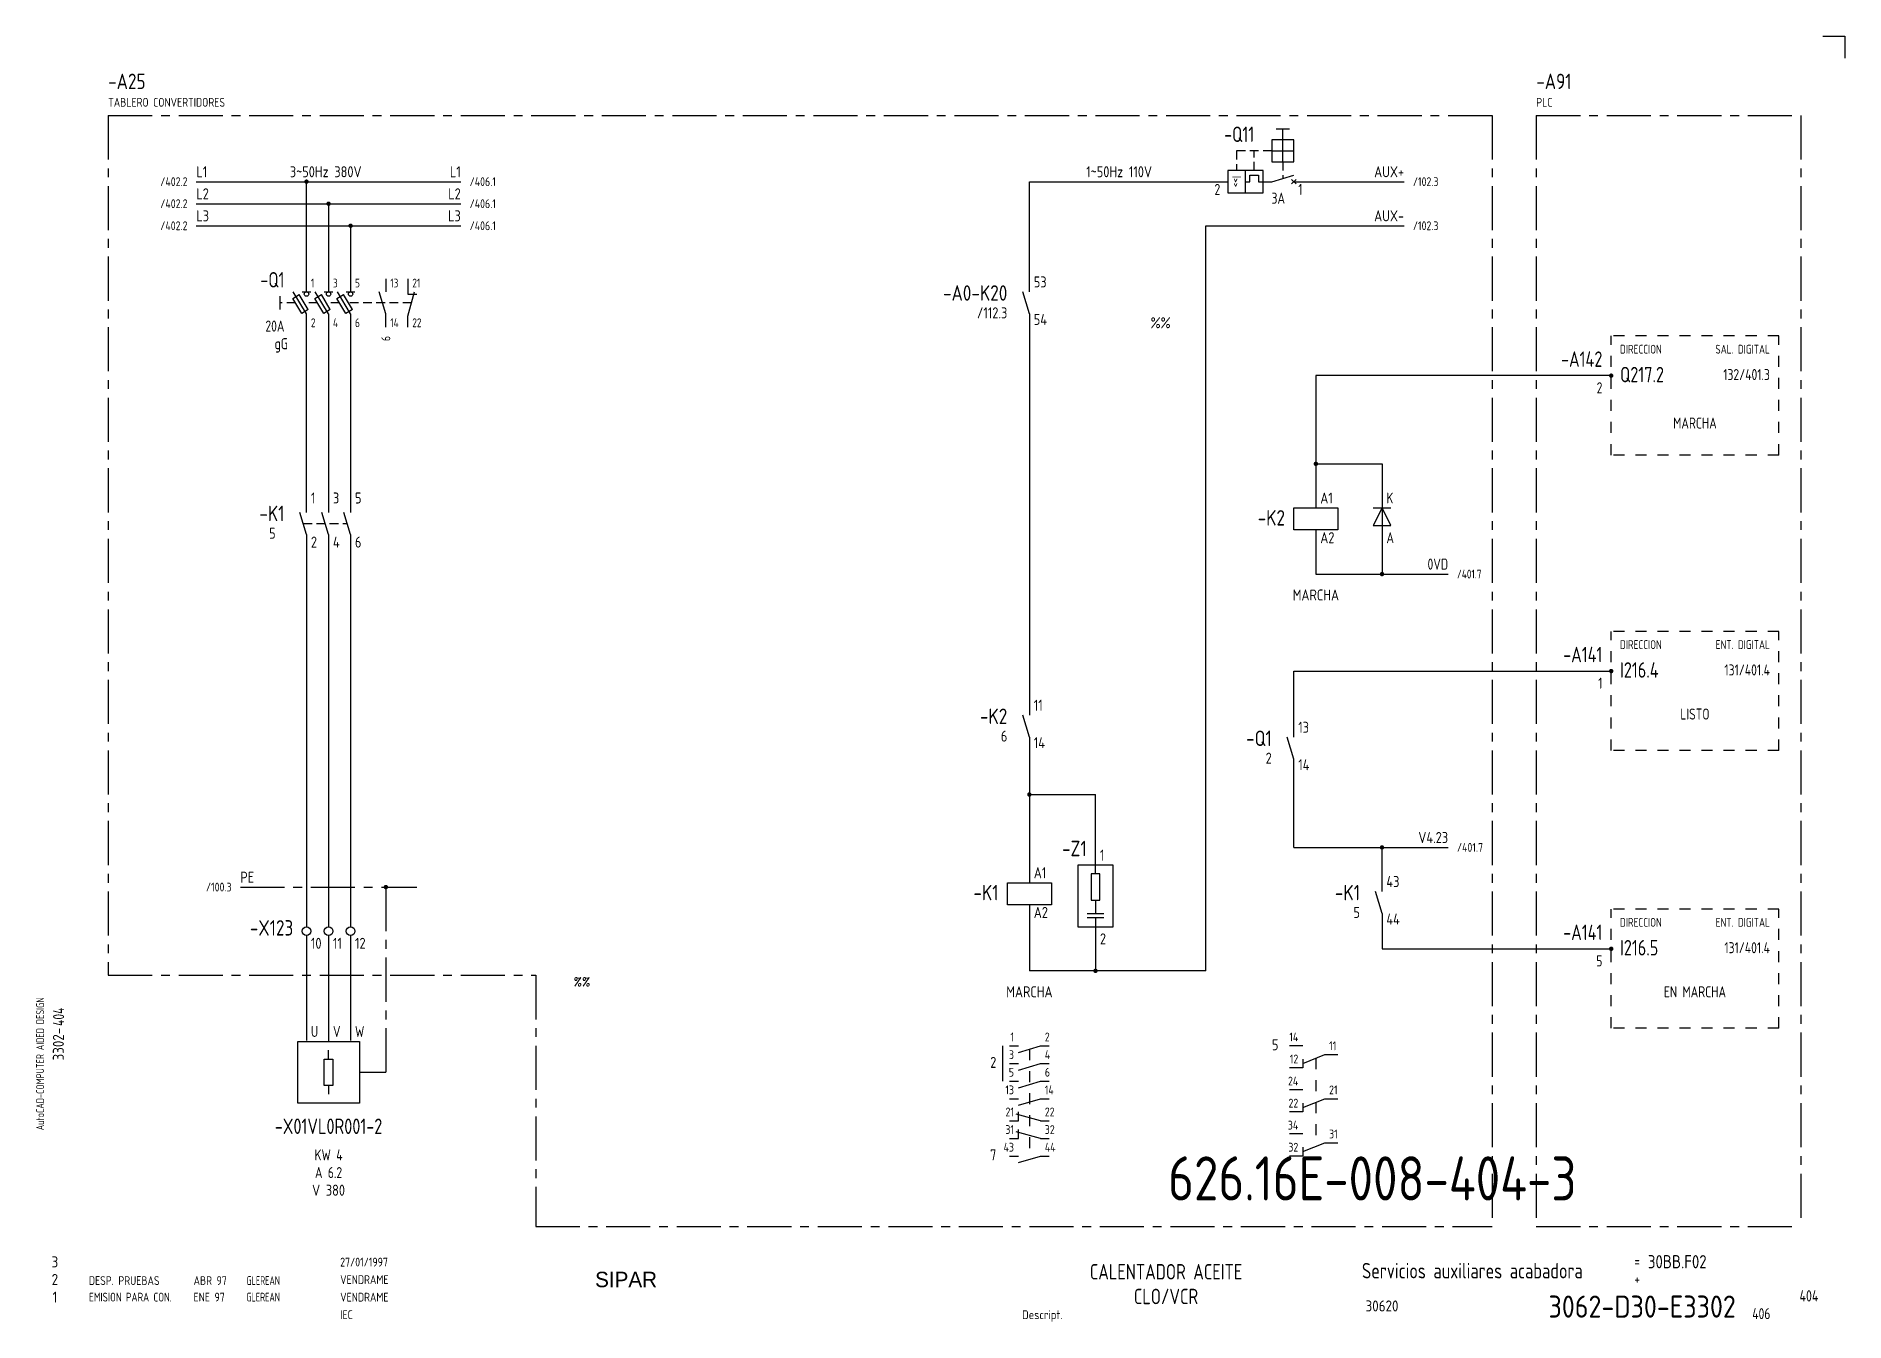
# Model space of a CAD drawing. Extents: x 10 to 420, y 5 to 297.
import ezdxf
from ezdxf.enums import TextEntityAlignment as Align

# ---------------------------------------------------------------- set-up
doc = ezdxf.new("R2010")
doc.units = 0
doc.header["$LTSCALE"] = 8
doc.header["$MEASUREMENT"] = 0
for name, pattern in [('CENTER', [2, 1.25, -0.25, 0.25, -0.25]), ('HIDDEN', [0.375, 0.25, -0.125]), ('HIDDEN1', [0.625, 0.3125, -0.3125])]:
    doc.linetypes.add(name, pattern=pattern)
doc.layers.get('0').update_dxf_attribs({"linetype": 'CONTINUOUS'})
doc.layers.add('CART', color=7, linetype='CONTINUOUS')
doc.styles.add('DIN', font='DIN', dxfattribs={"width": 0.85})
doc.styles.add('SIMPLEX', font='SIMPLEX', dxfattribs={"width": 0.9})
doc.styles.add('UNIV', font='UNIV')

# ---------------------------------------------------------------- blocks, each defined once
blk = doc.blocks.new('WB-FG100')
at = {"layer": 'CART', "color": 1}
for p, q in [((415, 297), (420, 297)), ((420, 297), (420, 292))]:
    blk.add_line(p, q, dxfattribs=at)
at = {"layer": 'CART', "color": 1, "style": 'DIN', "width": 0.8}
blk.add_text('AutoCAD-COMPUTER AIDED DESIGN', height=1.8, rotation=90, dxfattribs=at).set_placement((11.47, 48.84))
at = {"layer": 'CART', "color": 3, "style": 'DIN', "width": 0.8}
for s, p in [('=', (372.24, 17.91)), ('+', (372.24, 13.87))]:
    blk.add_text(s, height=2.5, dxfattribs=at).set_placement(p)
at = {"layer": 'CART', "color": 7, "style": 'DIN', "width": 0.9}
blk.add_attdef('FILE', text='', height=2.5, rotation=90, dxfattribs=at).set_placement((15.95, 68.38), align=Align.CENTER)
for tag, p in [('MOD-3', (13.92, 19)), ('MOD-2', (13.92, 15)), ('MOD-1', (13.92, 11)), ('NR.COMMESSA', (315, 9))]:
    blk.add_attdef(tag, text='', height=2.5, dxfattribs=at).set_placement(p, align=Align.MIDDLE)
at = {"layer": 'CART', "color": 7, "style": 'DIN'}
for tag, width, p in [('REV-3', 0.9, (21.66, 19)), ('DATA-3', 0.9, (45.37, 19)), ('NOME-3', 0.9, (57.37, 19)), ('REV-2', 0.9, (21.66, 15)), ('DATA-2', 0.9, (45.37, 15)), ('NOME-2', 0.9, (57.37, 15)), ('REV-1', 0.9, (21.66, 11)), ('DATA-1', 0.9, (45.37, 11)), ('NOME-1', 0.7, (57.37, 11))]:
    blk.add_attdef(tag, text='', height=2, dxfattribs=dict(at, width=width)).set_placement(p, align=Align.MIDDLE_LEFT)
at = {"layer": 'CART', "color": 7, "style": 'DIN', "width": 0.9}
for tag, p, height in [('DATA', (78.64, 17.94), 2), ('ESECUTORE', (78.64, 13.97), 2), ('CONTROLLORE', (78.64, 9.99), 2), ('SEGUE', (398.93, 5.65), 2.8), ('NORMA', (78.64, 6.01), 2)]:
    blk.add_attdef(tag, p, '', height=height, dxfattribs=at)
at = {"layer": 'CART', "color": 2, "style": 'DIN', "width": 0.9}
for tag, p in [('TITOLO-1/3', (266.5, 18.23)), ('TITOLO-1/2', (266.5, 15.73)), ('TITOLO-2/3', (266.5, 13.18)), ('TITOLO-2/2', (266.5, 10.68)), ('TITOLO-3/3', (266.5, 8.13))]:
    blk.add_attdef(tag, text='', height=3.5, dxfattribs=at).set_placement(p, align=Align.MIDDLE)
at = {"layer": 'CART', "color": 3, "style": 'DIN', "width": 0.9}
blk.add_attdef('ASSIEME', text='', height=3.5, dxfattribs=at).set_placement((334, 17), align=Align.MIDDLE)
at = {"layer": 'CART', "color": 3, "style": 'DIN', "width": 0.85}
for tag, p in [('=', (375.33, 16.63)), ('+', (375.33, 12.76))]:
    blk.add_attdef(tag, text='', height=3, dxfattribs=at).set_placement(p, align=Align.BOTTOM_LEFT)
at = {"layer": 'CART', "color": 3, "style": 'DIN', "width": 0.9}
blk.add_attdef('FOGLIO', text='', height=2.8, dxfattribs=at).set_placement((414.2, 9.56), align=Align.RIGHT)
at = {"layer": 'CART', "color": 2, "style": 'DIN', "width": 0.9}
blk.add_attdef('DISEGNO', text='', height=5, dxfattribs=at).set_placement((395.27, 6.35), align=Align.RIGHT)
at = {"layer": 'CART', "color": 1, "style": 'DIN', "width": 0.9}
blk.add_attdef('TIPOLOGIA', (233.37, 6), '', height=2, dxfattribs=at)
blk = doc.blocks.new('B5-3')
at = {"linetype": 'Continuous', "const_width": 0.5}
blk.add_lwpolyline([(-0.25, 0, 1), (0.25, 0, 1)], format="xyb", close=True, dxfattribs=at)

msp = doc.modelspace()

# ---------------------------------------------------------------- linework, layer by layer
at = {"color": 3, "linetype": 'CENTER'}
for p, q in [((26, 279), (340, 279)), ((26, 279), (26, 84)), ((340, 279), (340, 27)), ((350, 279), (350, 27)), ((350, 279), (410, 279)), ((410, 279), (410, 27)), ((26, 84), (123, 84)), ((123, 84), (123, 27)), ((123, 27), (340, 27)), ((350, 27), (410, 27))]:
    msp.add_line(p, q, dxfattribs=at)
for p, q in [((291, 276), (294, 276)), ((292.5, 268.5), (292.5, 276)), ((295, 273.5), (290, 273.5)), ((290, 273.5), (290, 268.5)), ((290, 271), (295, 271)), ((295, 268.5), (295, 273.5)), ((290, 268.5), (295, 268.5)), ((46, 264), (106, 264)), ((71, 239), (71, 264)), ((280, 266.5), (280, 261.5)), ((288, 266.5), (280, 266.5)), ((284, 261.5), (284, 266.5)), ((284, 264), (285, 264)), ((285, 264), (285, 265.5)), ((285, 265.5), (287, 265.5)), ((287, 265.5), (287, 264)), ((287, 264), (290, 264)), ((288, 261.5), (288, 266.5)), ((290, 264), (295, 265.5)), ((294.5, 264.5), (295.5, 263.5)), ((295.5, 264.5), (294.5, 263.5)), ((46, 259), (106, 259)), ((76, 259), (76, 239)), ((280, 261.5), (288, 261.5)), ((46, 254), (106, 254)), ((81, 254), (81, 239)), ((65, 235), (65, 238)), ((67.9, 237.5), (69.37, 238.38)), ((71, 234), (68, 239)), ((71.4, 235), (69.37, 238.38)), ((70, 239), (72, 239)), ((72.9, 237.5), (74.37, 238.38)), ((76, 234), (73, 239)), ((76.4, 235), (74.37, 238.38)), ((75, 239), (77, 239)), ((77.9, 237.5), (79.37, 238.38)), ((81, 234), (78, 239)), ((81.4, 235), (79.37, 238.38)), ((80, 239), (82, 239)), ((89, 234), (87.5, 239)), ((89, 242), (89, 239)), ((94, 242), (94, 238.5)), ((94, 233.5), (95.5, 239)), ((94, 238.5), (96, 238.5)), ((235, 234), (233.5, 239)), ((69.93, 234.12), (67.9, 237.5)), ((71.4, 235), (69.93, 234.12)), ((71, 189), (71, 234)), ((74.93, 234.12), (72.9, 237.5)), ((76.4, 235), (74.93, 234.12)), ((76, 234), (76, 189)), ((79.93, 234.12), (77.9, 237.5)), ((81.4, 235), (79.93, 234.12)), ((81, 234), (81, 189)), ((89, 231), (89, 234)), ((94, 231), (94, 233.5)), ((315, 200), (315, 175)), ((71, 184), (69.5, 189)), ((76, 184), (74.5, 189)), ((81, 184), (79.5, 189)), ((313, 190), (317, 190)), ((315, 190), (313, 186)), ((317, 186), (315, 190)), ((313, 186), (317, 186)), ((71, 184), (71, 95)), ((76, 184), (76, 95)), ((81, 184), (81, 95)), ((235, 138), (233.5, 143)), ((295, 133), (293.5, 138)), ((235, 125), (250, 125)), ((250, 107), (250, 125)), ((249, 107), (249, 101)), ((251, 107), (249, 107)), ((251, 101), (251, 107)), ((315, 98), (313.5, 103)), ((249, 101), (251, 101)), ((250, 101), (250, 98)), ((248.1, 98), (251.9, 98)), ((251.9, 97), (248.1, 97)), ((250, 97), (250, 85)), ((71, 93), (71, 69.24)), ((76, 93), (76, 69)), ((81, 93), (81, 69.24)), ((76, 65), (76, 67)), ((229, 60), (229, 68)), ((230.5, 68), (232.5, 68)), ((232.5, 66.5), (237.5, 68)), ((237.5, 68), (239.5, 68)), ((297, 68), (294, 68)), ((297, 64), (302, 66)), ((302, 66), (305, 66)), ((75, 59), (75, 65)), ((75, 65), (77, 65)), ((77, 65), (77, 59)), ((83, 62), (89, 62)), ((230.5, 64), (232.5, 64)), ((232.5, 62.5), (237.5, 64)), ((237.5, 64), (239.5, 64)), ((297, 63), (294, 63)), ((297, 65), (297, 63)), ((77, 59), (75, 59)), ((76, 59), (76, 57)), ((230.5, 60), (232.5, 60)), ((232.5, 58.5), (237.5, 60)), ((237.5, 60), (239.5, 60)), ((297, 58), (294, 58)), ((230.5, 56), (232.5, 56)), ((232.5, 54.5), (237.5, 56)), ((237.5, 56), (239.5, 56)), ((297, 54), (302, 56)), ((297, 55), (297, 53)), ((302, 56), (305, 56)), ((230.5, 51), (232.5, 51)), ((237.5, 51), (232, 52.5)), ((232.5, 51), (232.5, 53)), ((237.5, 51), (239.5, 51)), ((297, 53), (294, 53)), ((230.5, 47), (232.5, 47)), ((237.5, 47), (232, 48.5)), ((232.5, 47), (232.5, 49)), ((237.5, 47), (239.5, 47)), ((297, 48), (294, 48)), ((297, 44), (302, 46)), ((302, 46), (305, 46)), ((230.5, 43), (232.5, 43)), ((232.5, 41.5), (237.5, 43)), ((237.5, 43), (239.5, 43)), ((297, 43), (294, 43)), ((297, 45), (297, 43))]:
    msp.add_line(p, q)
at = {"linetype": 'HIDDEN'}
for p, q in [((290, 271), (282, 271)), ((282, 271), (282, 266.5)), ((286, 266.5), (286, 271)), ((292.5, 268.5), (292.5, 264.75)), ((68.5, 236.5), (65, 236.5)), ((73.5, 236.5), (70.5, 236.5)), ((78.5, 236.5), (75.5, 236.5)), ((94.82, 236.5), (80.5, 236.5)), ((70.25, 186.5), (80.25, 186.5))]:
    msp.add_line(p, q, dxfattribs=at)
at = {"color": 7}
for p, q in [((235, 264), (280, 264)), ((235, 239), (235, 264)), ((295, 264), (320, 264)), ((275, 85), (275, 254)), ((275, 254), (320, 254)), ((235, 234), (235, 143)), ((300, 220), (300, 190)), ((300, 185), (300, 175)), ((300, 175), (330, 175)), ((295, 138), (295, 153)), ((295, 153), (367, 153)), ((235, 138), (235, 105)), ((295, 113), (295, 133)), ((295, 113), (330, 113)), ((315, 103), (315, 113)), ((246, 109), (246, 95)), ((254, 109), (246, 109)), ((254, 95), (254, 109)), ((235, 100), (235, 85)), ((246, 95), (254, 95)), ((315, 98), (315, 90)), ((315, 90), (367, 90)), ((275, 85), (235, 85))]:
    msp.add_line(p, q, dxfattribs=at)
at = {"linetype": 'HIDDEN1'}
for p, q in [((405, 229), (367, 229)), ((367, 202), (367, 229)), ((405, 202), (405, 229)), ((405, 202), (367, 202)), ((367, 135), (367, 162)), ((405, 162), (367, 162)), ((405, 135), (405, 162)), ((405, 135), (367, 135)), ((405, 99), (367, 99)), ((367, 72), (367, 99)), ((405, 72), (405, 99)), ((405, 72), (367, 72)), ((235, 67.25), (235, 42.25)), ((300, 65.2), (300, 45.2))]:
    msp.add_line(p, q, dxfattribs=at)
at = {"linetype": 'Continuous'}
for p, q in [((367, 220), (300, 220)), ((300, 200), (315, 200)), ((295, 190), (305, 190)), ((295, 185), (295, 190)), ((305, 190), (305, 185)), ((305, 185), (295, 185)), ((230, 100), (230, 105)), ((230, 105), (240, 105)), ((240, 105), (240, 100)), ((240, 100), (230, 100))]:
    msp.add_line(p, q, dxfattribs=at)
at = {"color": 7, "linetype": 'CENTER'}
msp.add_line((56, 104), (96, 104), dxfattribs=at)
at = {"linetype": 'CENTER'}
msp.add_line((89, 104), (89, 62), dxfattribs=at)
at = {"color": 3}
for p, q in [((69, 69), (83, 69)), ((69, 55), (69, 69)), ((83, 69), (83, 55)), ((83, 55), (69, 55))]:
    msp.add_line(p, q, dxfattribs=at)
at = {"const_width": 0.5}
for points in [[(70.75, 264, 1), (71.25, 264, 1)], [(75.75, 259, 1), (76.25, 259, 1)], [(80.75, 254, 1), (81.25, 254, 1)], [(234.75, 125, 1), (235.25, 125, 1)], [(249.75, 85, 1), (250.25, 85, 1)]]:
    msp.add_lwpolyline(points, format="xyb", close=True, dxfattribs=at)
at = {"linetype": 'Continuous', "const_width": 0.5}
for points in [[(299.75, 200, 1), (300.25, 200, 1)], [(314.75, 175, 1), (315.25, 175, 1)]]:
    msp.add_lwpolyline(points, format="xyb", close=True, dxfattribs=at)
at = {"color": 7, "const_width": 0.5}
for points in [[(314.75, 113, 1), (315.25, 113, 1)], [(88.75, 104, 1), (89.25, 104, 1)]]:
    msp.add_lwpolyline(points, format="xyb", close=True, dxfattribs=at)
for centre, radius in [((71, 238.5), 0.5), ((76, 238.5), 0.5), ((81, 238.5), 0.5), ((71, 94), 1), ((76, 94), 1), ((81, 94), 1)]:
    msp.add_circle(centre, radius)

# ---------------------------------------------------------------- block references
for p in [(367, 220), (367, 153), (367, 90)]:
    msp.add_blockref('B5-3', p)
at = {"layer": 'CART'}
ref = msp.add_blockref('WB-FG100', (0, 0), dxfattribs=at)
ref.add_attrib('TIPOLOGIA', 'Descript.', (233.37, 6), dxfattribs={"color": 1, "height": 2, "style": 'DIN', "width": 0.9})
ref.add_attrib('ASSIEME', 'Servicios auxiliares acabadora', dxfattribs={"color": 3, "height": 3.5, "style": 'DIN', "width": 0.8}).set_placement((335.5, 17), align=Align.MIDDLE)
ref.add_attrib('=', '30BB.F02', dxfattribs={"color": 3, "height": 3, "style": 'DIN', "width": 0.85}).set_placement((375.33, 16.63), align=Align.BOTTOM_LEFT)
ref.add_attrib('NR.COMMESSA', '30620', dxfattribs={"color": 7, "height": 2.5, "style": 'DIN', "width": 0.9}).set_placement((315, 9), align=Align.MIDDLE)
ref.add_attrib('DISEGNO', '3062-D30-E3302', dxfattribs={"color": 2, "height": 5, "style": 'DIN', "width": 0.9}).set_placement((395.27, 6.35), align=Align.RIGHT)
ref.add_attrib('DATA', '27/01/1997', (78.64, 17.94), dxfattribs={"color": 7, "height": 2, "style": 'DIN', "width": 0.85})
ref.add_attrib('ESECUTORE', 'VENDRAME', (78.64, 13.97), dxfattribs={"color": 7, "height": 2, "style": 'DIN', "width": 0.85})
ref.add_attrib('CONTROLLORE', 'VENDRAME', (78.64, 9.99), dxfattribs={"color": 7, "height": 2, "style": 'DIN', "width": 0.85})
ref.add_attrib('NORMA', 'IEC', (78.64, 6.01), dxfattribs={"color": 7, "height": 2, "style": 'DIN', "width": 0.85})
ref.add_attrib('MOD-1', '1', dxfattribs={"color": 7, "height": 2.5, "style": 'DIN', "width": 0.9}).set_placement((13.92, 11), align=Align.MIDDLE)
ref.add_attrib('REV-1', 'EMISION PARA CON.', dxfattribs={"color": 7, "height": 2, "style": 'DIN', "width": 0.8}).set_placement((21.66, 11), align=Align.MIDDLE_LEFT)
ref.add_attrib('DATA-1', 'ENE 97', dxfattribs={"color": 7, "height": 2, "style": 'DIN', "width": 0.85}).set_placement((45.37, 11), align=Align.MIDDLE_LEFT)
ref.add_attrib('NOME-1', 'GLEREAN', dxfattribs={"color": 7, "height": 2, "style": 'DIN', "width": 0.7}).set_placement((57.37, 11), align=Align.MIDDLE_LEFT)
ref.add_attrib('MOD-2', '2', dxfattribs={"color": 7, "height": 2.5, "style": 'DIN', "width": 0.9}).set_placement((13.92, 15), align=Align.MIDDLE)
ref.add_attrib('MOD-3', '3', dxfattribs={"color": 7, "height": 2.5, "style": 'DIN', "width": 0.9}).set_placement((13.92, 19), align=Align.MIDDLE)
ref.add_attrib('FILE', '3302-', dxfattribs={"color": 7, "height": 2.5, "rotation": 90, "style": 'DIN', "width": 0.9}).set_placement((15.95, 68.38), align=Align.CENTER)

# ---------------------------------------------------------------- texts
at = {"color": 3, "style": 'DIN'}
for s, width, p in [('-A25', 0.85, (26, 285)), ('-A91', 0.85, (350, 285)), ('Q217.2', 0.8, (369, 218.5)), ('I216.4', 0.8, (369, 151.5)), ('I216.5', 0.8, (369, 88.5))]:
    msp.add_text(s, height=3.5, dxfattribs=dict(at, width=width)).set_placement(p)
at = {"style": 'DIN'}
for s, height, width, p in [('TABLERO CONVERTIDORES', 2, 0.85, (26, 281)), ('PLC', 2, 0.85, (350, 281)), ('L1', 2.5, 0.85, (46, 265)), ('2', 2.5, 0.8, (277, 261)), ('1', 2.5, 0.8, (296, 261)), ('L2', 2.5, 0.85, (46, 260)), ('L3', 2.5, 0.85, (46, 255)), ('53', 2.5, 0.85, (236, 240)), ('1', 2, 0.8, (72, 240)), ('3', 2, 0.8, (77, 240)), ('5', 2, 0.8, (82, 240)), ('13', 2, 0.8, (90, 240)), ('21', 2, 0.8, (95, 240)), ('54', 2.5, 0.85, (236, 231.5)), ('2', 2, 0.8, (72, 231)), ('4', 2, 0.8, (77, 231)), ('6', 2, 0.8, (82, 231)), ('14', 2, 0.8, (90, 231)), ('22', 2, 0.8, (95, 231)), ('%%', 2.5, 0.85, (262.5, 230.75)), ('1', 2.5, 0.85, (72, 191)), ('3', 2.5, 0.85, (77, 191)), ('5', 2.5, 0.85, (82, 191)), ('A1', 2.5, 0.85, (301, 191)), ('K', 2.5, 0.8, (316, 191)), ('2', 2.5, 0.85, (72, 181)), ('4', 2.5, 0.85, (77, 181)), ('6', 2.5, 0.85, (82, 181)), ('A2', 2.5, 0.85, (301, 182)), ('A', 2.5, 0.8, (316, 182)), ('/401.7', 2, 0.8, (332, 174)), ('11', 2.5, 0.85, (236, 144)), ('13', 2.5, 0.85, (296, 139)), ('14', 2.5, 0.85, (236, 135.5)), ('14', 2.5, 0.85, (296, 130.5)), ('1', 2.5, 0.85, (251, 110)), ('PE', 2.5, 0.85, (56, 105)), ('A1', 2.5, 0.85, (236, 106)), ('43', 2.5, 0.85, (316, 104)), ('A2', 2.5, 0.85, (236, 97)), ('44', 2.5, 0.85, (316, 95.5)), ('10', 2.5, 0.85, (72, 90)), ('11', 2.5, 0.85, (77, 90)), ('12', 2.5, 0.85, (82, 90)), ('2', 2.5, 0.85, (251, 91)), ('U', 2.5, 0.8, (72, 70)), ('V', 2.5, 0.8, (77, 70)), ('W', 2.5, 0.8, (82, 70)), ('2', 2, 0.85, (238.5, 69)), ('4', 2, 0.85, (238.5, 65)), ('11', 2, 0.85, (303, 67)), ('6', 2, 0.85, (238.5, 61)), ('14', 2, 0.85, (238.5, 57)), ('21', 2, 0.85, (303, 57)), ('22', 2, 0.85, (238.5, 52)), ('32', 2, 0.85, (238.5, 48)), ('44', 2, 0.85, (238.5, 44)), ('31', 2, 0.85, (303, 47)), ('406', 2.5, 0.8, (399, 6))]:
    msp.add_text(s, height=height, dxfattribs=dict(at, width=width)).set_placement(p)
at = {"color": 3, "style": 'DIN'}
for s, height, width, p in [('-Q11', 3.5, 0.8, (286, 273)), ('-Q1', 3.5, 0.8, (66, 240)), ('-A0-K20', 3.5, 0.85, (230, 237)), ('-A142', 3.5, 0.8, (365, 222)), ('-K1', 3.5, 0.85, (66, 187)), ('-K2', 3.5, 0.85, (293, 186)), ('-A141', 3.5, 0.8, (365, 155)), ('-K2', 3.5, 0.85, (230, 141)), ('-Q1', 3.5, 0.85, (290, 136)), ('-Z1', 3.5, 0.85, (248, 111)), ('-K1', 3.5, 0.85, (228, 101)), ('-K1', 3.5, 0.85, (310, 101)), ('-X123', 3.5, 0.85, (68, 93)), ('-A141', 3.5, 0.8, (365, 92)), ('404', 2.56, 0.8, (414, 10))]:
    msp.add_text(s, height=height, dxfattribs=dict(at, width=width)).set_placement(p, align=Align.RIGHT)
at = {"style": 'DIN'}
for s, width, p in [('3~50Hz 380V ', 0.85, (76, 265)), ('1~50Hz 110V ', 0.85, (256, 265)), ('MARCHA', 0.8, (386, 208)), ('MARCHA', 0.85, (300, 169)), ('LISTO', 0.8, (386, 142)), ('MARCHA', 0.85, (235, 79)), ('EN MARCHA', 0.8, (386, 79)), ('KW 4', 0.8, (76, 42)), ('A 6.2', 0.8, (76, 38)), ('V 380', 0.85, (76, 34))]:
    msp.add_text(s, height=2.5, dxfattribs=dict(at, width=width)).set_placement(p, align=Align.CENTER)
for s, height, width, p in [('L1', 2.5, 0.85, (106, 265)), ('/402.2', 2, 0.85, (44, 263)), ('/402.2', 2, 0.85, (44, 258)), ('L2', 2.5, 0.85, (106, 260)), ('3A', 2.5, 0.8, (293, 259)), ('/402.2', 2, 0.85, (44, 253)), ('L3', 2.5, 0.85, (106, 255)), ('/112.3', 2.5, 0.85, (230, 233)), ('20A', 2.5, 0.8, (66, 230)), ('gG ', 2.5, 0.8, (68, 226)), ('2', 2.5, 0.8, (365, 216)), ('132/401.3', 2.5, 0.8, (403, 219)), ('5', 2.5, 0.85, (64, 183)), ('0VD', 2.5, 0.8, (330, 176)), ('131/401.4', 2.5, 0.8, (403, 152)), ('1', 2.5, 0.8, (365, 149)), ('6', 2.5, 0.85, (230, 137)), ('2', 2.5, 0.85, (290, 132)), ('/100.3', 2, 0.85, (54, 103)), ('5', 2.5, 0.85, (310, 97)), ('131/401.4', 2.5, 0.8, (403, 89)), ('5', 2.5, 0.8, (365, 86)), ('1', 2, 0.85, (231.5, 69)), ('14', 2, 0.85, (296, 69)), ('3', 2, 0.85, (231.5, 65)), ('5', 2.5, 0.85, (291.5, 67)), ('12', 2, 0.85, (296, 64)), ('2', 2.5, 0.85, (227.5, 63)), ('5', 2, 0.85, (231.5, 61)), ('13', 2, 0.85, (231.5, 57)), ('24', 2, 0.85, (296, 59)), ('21', 2, 0.85, (231.5, 52)), ('22', 2, 0.85, (296, 54)), ('31', 2, 0.85, (231.5, 48)), ('34', 2, 0.85, (296, 49)), ('43', 2, 0.85, (231.5, 44)), ('32', 2, 0.85, (296, 44)), ('7', 2.5, 0.85, (227.5, 42))]:
    msp.add_text(s, height=height, dxfattribs=dict(at, width=width)).set_placement(p, align=Align.RIGHT)
at = {"color": 7, "style": 'DIN', "width": 0.85}
for s, p in [('AUX+', (320, 265)), ('AUX-', (320, 255)), ('V4.23', (330, 114))]:
    msp.add_text(s, height=2.5, dxfattribs=at).set_placement(p, align=Align.RIGHT)
for s, p in [('/406.1', (108, 263)), ('/102.3', (322, 263)), ('/406.1', (108, 258)), ('/406.1', (108, 253)), ('/102.3', (322, 253)), ('/401.7', (332, 112))]:
    msp.add_text(s, height=2, dxfattribs=at).set_placement(p)
at = {"style": 'DIN', "width": 0.8}
msp.add_text('I>>', height=2, rotation=270, dxfattribs=at).set_placement((281, 264), align=Align.CENTER)
at = {"color": 7, "style": 'DIN', "width": 0.85}
msp.add_text('6', height=2, rotation=90, dxfattribs=at).set_placement((90, 229), align=Align.RIGHT)
at = {"color": 1, "style": 'DIN', "width": 0.8}
for p in [(369, 225), (369, 158), (369, 95)]:
    msp.add_text('DIRECCION', height=2, dxfattribs=at).set_placement(p)
for s, p in [('SAL. DIGITAL', (403, 225)), ('ENT. DIGITAL', (403, 158)), ('ENT. DIGITAL', (403, 95))]:
    msp.add_text(s, height=2, dxfattribs=at).set_placement(p, align=Align.RIGHT)
at = {"color": 7, "linetype": 'Continuous', "style": 'SIMPLEX', "width": 0.9}
msp.add_text('%%', height=2, dxfattribs=at).set_placement((133.5, 82.5), align=Align.MIDDLE)
at = {"style": 'DIN', "width": 0.8}
msp.add_text('404', height=2.5, rotation=90, dxfattribs=at).set_placement((16, 72.5))
at = {"color": 2, "style": 'DIN', "width": 0.8}
msp.add_text('-X01VL0R001-2', height=3.5, dxfattribs=at).set_placement((76, 48), align=Align.CENTER)
at = {"color": 3, "style": 'DIN', "width": 0.8}
for s, p in [('CALENTADOR ACEITE', (266, 15)), ('CLO/VCR', (266, 9.4))]:
    msp.add_text(s, height=3.5, dxfattribs=at).set_placement(p, align=Align.CENTER)
at = {"linetype": 'Continuous', "style": 'DIN'}
for s, width, p in [('DESP. PRUEBAS', 0.85, (21.62, 13.75)), ('ABR 97', 0.85, (45.38, 13.75)), ('GLEREAN', 0.7, (57.38, 13.75))]:
    msp.add_text(s, height=2, dxfattribs=dict(at, width=width)).set_placement(p)
at = {"color": 2, "insert": (266.47, 42.92), "char_height": 10, "width": 111.0411, "attachment_point": 1, "style": 'DIN'}
msp.add_mtext('626.16E-008-404-3', dxfattribs=at)
at = {"layer": 'CART', "color": 2, "linetype": 'Continuous', "style": 'UNIV'}
msp.add_text('SIPAR', height=3.5, dxfattribs=at).set_placement((143.5, 13.25), align=Align.CENTER)

doc.saveas('drawing.dxf')
